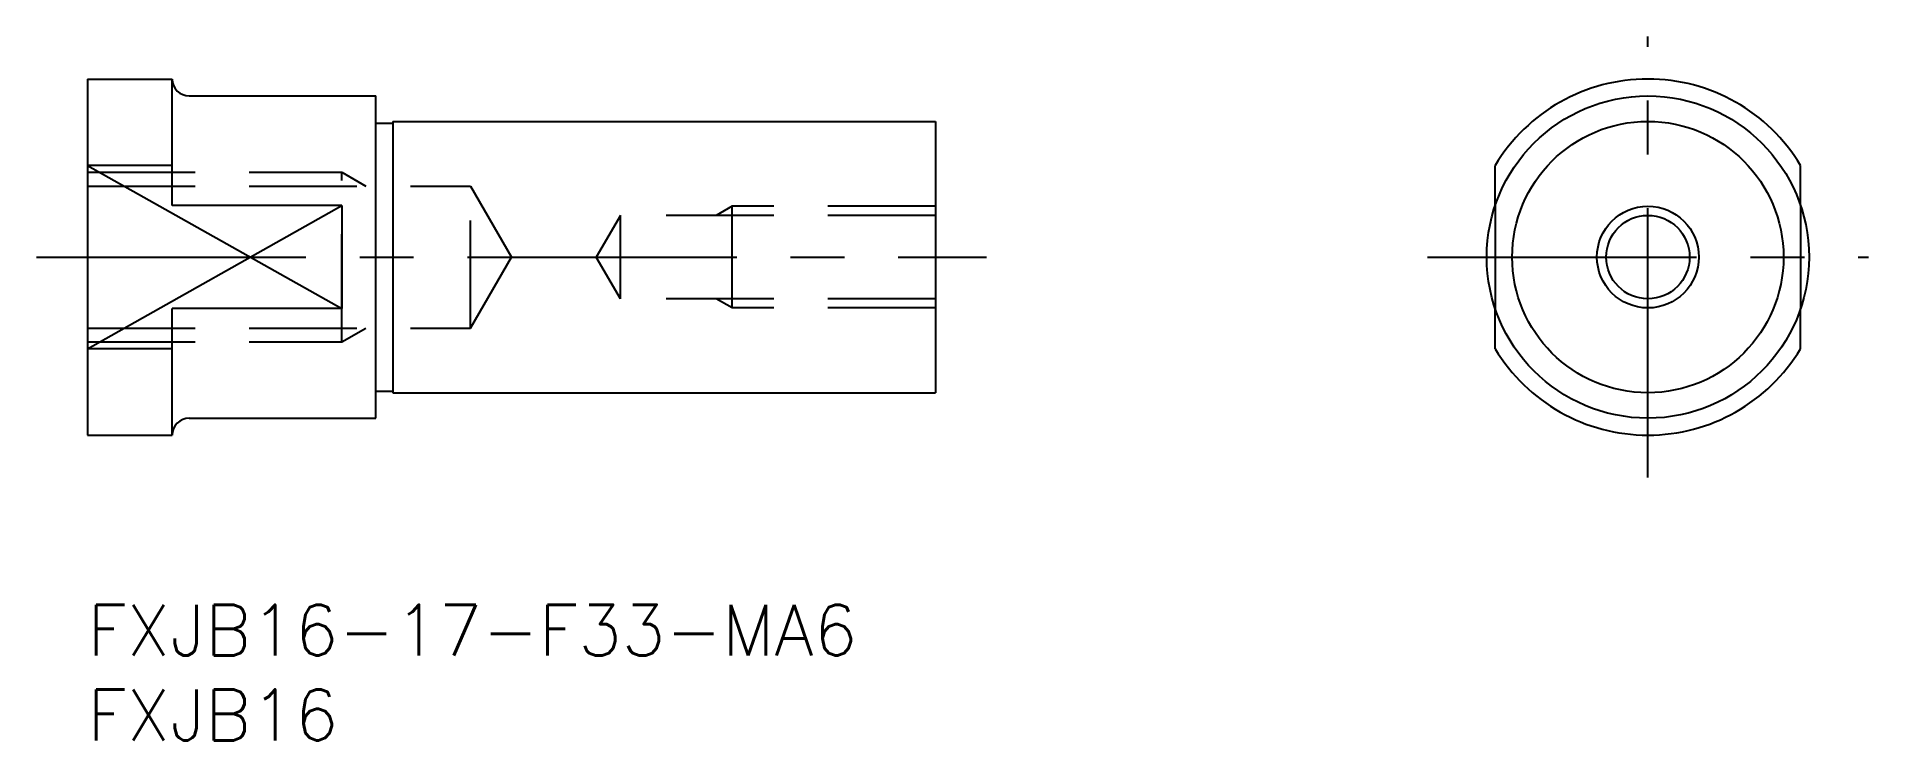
# Model space of a CAD drawing. Extents: x -3 to 105, y -8 to 34.
import ezdxf

# ---------------------------------------------------------------- set-up
doc = ezdxf.new("R2010")
doc.units = 0
doc.header["$LTSCALE"] = 0.5
doc.linetypes.add('CENTER', pattern=[50.8, 31.75, -6.35, 6.35, -6.35])
doc.linetypes.add('DASHED', pattern=[19.05, 12.7, -6.35])
for name, color, linetype in [('MSM_CENTER', 1, 'CENTER'), ('MSM_CONTINUOUS', 7, 'CONTINUOUS'), ('MSM_DASHED', 4, 'DASHED'), ('MSM_NARROW', 5, 'CONTINUOUS'), ('MSM_PART_NUMBER', 7, 'CONTINUOUS')]:
    doc.layers.add(name, color=color, linetype=linetype)
doc.styles.get("Standard").update_dxf_attribs({"font": 'txt.shx', "height": 3, "bigfont": 'bigfont.shx'})

msp = doc.modelspace()

# ---------------------------------------------------------------- linework, layer by layer
at = {"layer": 'MSM_CENTER'}
for p, q in [((92, 7.5), (92, 33.5)), ((-3, 20.5), (53, 20.5)), ((79, 20.5), (105, 20.5))]:
    msp.add_line(p, q, dxfattribs=at)
at = {"layer": 'MSM_CONTINUOUS'}
for p, q in [((0, 31), (0, 10)), ((0, 31), (5, 31)), ((5, 23.54), (5, 31)), ((6, 30), (17, 30)), ((17, 11), (17, 30)), ((17, 28.4), (18, 28.4)), ((18, 28.5), (50, 28.5)), ((18, 28.5), (18, 12.5)), ((50, 28.5), (50, 12.5)), ((5, 25.91), (0, 25.91)), ((83, 23.54), (83, 25.91)), ((101, 23.54), (101, 25.91)), ((15, 23.54), (5, 23.54)), ((15, 23.54), (15, 17.46)), ((5, 10), (5, 17.46)), ((15, 17.46), (5, 17.46)), ((83, 15.09), (83, 17.46)), ((101, 15.09), (101, 17.46)), ((5, 15.09), (0, 15.09)), ((17, 12.6), (18, 12.6)), ((18, 12.5), (50, 12.5)), ((6, 11), (17, 11)), ((0, 10), (5, 10))]:
    msp.add_line(p, q, dxfattribs=at)
for radius in [9.5, 8, 2.46]:
    msp.add_circle((92, 20.5), radius, dxfattribs=at)
for centre, radius, start, end in [((6, 31), 1, 180, 270), ((92, 20.5), 10.5, 31.0027, 148.9973), ((92, 20.5), 10.5, 211.0027, 328.9973), ((6, 10), 1, 90, 180)]:
    msp.add_arc(centre, radius, start, end, dxfattribs=at)
at = {"layer": 'MSM_DASHED'}
for p, q in [((0, 25.5), (15, 25.5)), ((15, 25.5), (16.41, 24.69)), ((15, 15.5), (15, 25.5)), ((0, 24.69), (22.58, 24.69)), ((22.58, 16.31), (22.58, 24.69)), ((22.58, 24.69), (25, 20.5)), ((31.42, 22.96), (30, 20.5)), ((50, 22.96), (31.42, 22.96)), ((31.42, 18.04), (31.42, 22.96)), ((38, 23.5), (37.06, 22.96)), ((38, 17.5), (38, 23.5)), ((50, 23.5), (38, 23.5)), ((83, 23.54), (83, 17.46)), ((101, 23.54), (101, 17.46)), ((22.58, 16.31), (25, 20.5)), ((31.42, 18.04), (30, 20.5)), ((50, 18.04), (31.42, 18.04)), ((38, 17.5), (37.06, 18.04)), ((50, 17.5), (38, 17.5)), ((0, 16.31), (22.58, 16.31)), ((15, 15.5), (16.41, 16.31)), ((0, 15.5), (15, 15.5))]:
    msp.add_line(p, q, dxfattribs=at)
at = {"layer": 'MSM_NARROW'}
for p, q in [((0, 25.91), (15, 17.46)), ((0, 15.09), (15, 23.54))]:
    msp.add_line(p, q, dxfattribs=at)
msp.add_circle((92, 20.5), 3, dxfattribs=at)

# ---------------------------------------------------------------- texts
at = {"layer": 'MSM_PART_NUMBER'}
for s, p in [('FXJB16-17-F33-MA6', (0, -3)), ('FXJB16', (0, -8))]:
    msp.add_text(s, height=3, dxfattribs=at).set_placement(p)

doc.saveas('drawing.dxf')
